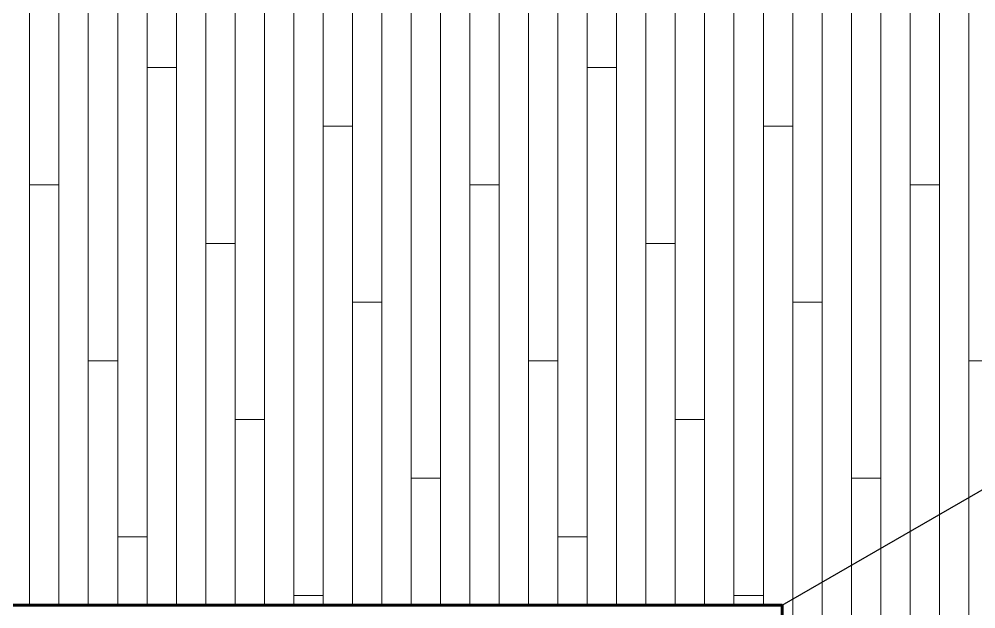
# Model space of a CAD drawing. Header units: millimetres. Extents: x 653176 to 972033, y 753746 to 925850.
# Drawn here: x 734724 to 737984, y 768755 to 770766 of the extents above; entities that cross this region are included whole.
import ezdxf

# ---------------------------------------------------------------- set-up
doc = ezdxf.new("R2010")
doc.units = ezdxf.units.MM
doc.header["$LTSCALE"] = 10
for name, color, linetype, lineweight in [('!обводка помещений', 10, 'Continuous', 20), ('wall', 95, 'Continuous', 60), ('Y-DOOR', 3, 'Continuous', 0)]:
    doc.layers.add(name, color=color, linetype=linetype, lineweight=lineweight)
pattern_1 = [(90, (-40, 2.449293598294707e-15), (-100, 6.123233995736766e-15), []), (180, (-40, 2.449293598294707e-15), (-400, -399.9999999999999), [100, -1400]), (180, (-240, 600), (-400, -399.9999999999999), [100, -1400])]

msp = doc.modelspace()

# ---------------------------------------------------------------- hatches: boundary and pattern name
at = {"layer": 'Y-DOOR', "lineweight": 5}
h = msp.add_hatch(dxfattribs=at)
h.set_pattern_fill('WOODS_BOARD', color=256, scale=100, angle=90, pattern_type=2)
h.set_pattern_definition(pattern_1)
h.paths.add_polyline_path([(739474.4803212954, 772467.5981889014), (739474.4803212954, 772717.5981889014), (737324.4803214531, 772717.5981889014), (737324.4803214531, 770917.5981898068), (737324.4803214531, 770817.5981897904), (735874.8244003635, 770817.5981897712), (735874.8244003635, 770917.5981895502), (735074.8244003635, 770917.5981895502), (735074.8244003635, 770817.5981897542), (734074.8244005651, 770817.5981897542), (734558.1848183324, 769980.3933877165, -0.1637664340057362), (734074.4803214967, 769817.598189755), (734074.4803214967, 768767.5981889024), (737324.4803213459, 768767.598188902), (738122.5851944702, 769228.3842522402, -0.1546673179747322), (738268.6156204938, 768767.5981887431, -0.1546673179215506), (738414.6460464216, 769228.3842521043), (739214.4803291364, 768766.5997136733), (739214.4803291364, 769465.6527765901), (739874.4803212954, 769465.6527765901), (739874.4803212956, 769567.5981897556), (739391.0150842596, 770404.984543998, -0.1636700608138258), (739874.4803212954, 770567.598189754), (739874.4803212954, 770817.5981897541), (739474.4803212954, 770817.5981897541), (739474.4803212954, 770917.5981897543)])
h.paths.add_polyline_path([(738408.1663004174, 769323.4580924608), (739012.332967084, 769323.4580924608), (739062.002806457, 769508.8284566038), (738457.8361397902, 769508.8284566038)], flags=24)
h = msp.add_hatch(dxfattribs=at)
h.set_pattern_fill('WOODS_BOARD', color=256, scale=100, angle=90, pattern_type=2)
h.set_pattern_definition(pattern_1)
h.paths.add_polyline_path([(732098.5337160238, 765323.1347717501), (732089.6738472789, 765281.8866362941), (732024.4361324802, 765151.2780029484), (731686.2345047088, 764474.3058743592), (731621.0363910481, 764343.6560642241), (731593.3789291296, 764311.794450671), (731550.9491178455, 764324.3376970522), (730907.8284579196, 764645.450113467), (730876.1033061623, 764671.1628158031), (730876.1037344952, 764671.1629593762), (730886.067268198, 764710.7283247304), (730911.5142253198, 764761.6746772063), (730911.689594301, 764764.2936516983), (730923.0216071636, 764774.1899574149), (730922.1309024255, 764772.383555216), (730934.5116679105, 764771.5555978641), (730934.3329525433, 764771.1923175673), (730937.8840390196, 764767.1018832229), (730945.8556021588, 764757.9754902822), (731352.7691161118, 765572.6320859641), (731339.06583396, 765573.6310438452), (731334.7500805263, 765573.9357020248), (731326.2784971971, 765583.7660669953), (731327.1932315114, 765596.1355353015), (731329.1793287593, 765597.8552017843), (731354.6255605764, 765648.8003019276), (731380.2755352563, 765680.5346047959), (731419.8933136858, 765670.6243260014), (732063.0139612376, 765349.5119125673), (732098.5341578043, 765323.1349568305)], flags=16)
h.paths.add_polyline_path([(730939.8163261232, 764745.7638094531), (730940.0939506507, 764741.624872893), (730941.3249444956, 764744.4833359946), (730941.6579879454, 764749.4509662663)], flags=0)
h.paths.add_polyline_path([(730930.4339038379, 764763.2665997433), (730912.6467002352, 764727.654454329), (730900.5583101665, 764703.4545558064), (730891.4791449715, 764676.3162077551), (730915.0801451396, 764659.954434863), (731558.2132686953, 764338.8350621719), (731589.4029920681, 764327.5135106882), (731589.4033683566, 764327.5140248436), (731585.4280452001, 764343.2326594691), (731574.9907436207, 764348.5164077883), (731574.6355834809, 764348.0309331963), (730916.9964915881, 764676.39281958), (730907.7788260607, 764681.7444281027), (730917.1940718453, 764677.0433824044), (730916.9964915881, 764676.39281958), (731574.6355834809, 764348.0309331963), (731598.91564187, 764381.2197686557), (731619.0863598511, 764416.4607773948), (731635.1462066391, 764453.7530124299), (731647.0950712732, 764493.0984315661), (730989.4559763994, 764821.4603055759), (730965.1754641624, 764788.2721947738), (730943.7744166522, 764750.8791150522)], flags=0)
h.paths.add_polyline_path([(731357.5624585949, 765578.4892373211), (731357.1134993421, 765578.5699242287), (731355.6089940061, 765575.0762644266)], flags=0)
h.paths.add_polyline_path([(731335.2897482343, 765573.9063173566), (731335.2543237037, 765573.9242250812), (731335.2825798272, 765573.8921514377)], flags=0)
h.paths.add_polyline_path([(731330.5183175589, 765589.9034319223), (731329.8899140905, 765599.2778423198), (731326.8901732905, 765593.2717755962)], flags=0)
h.paths.add_polyline_path([(731390.9004334263, 765648.851779652), (731357.0609242902, 765581.1054759787), (731347.66122232, 765573.0044471767), (731351.0297739251, 765579.6632906934), (731358.9027933934, 765584.7928764988), (731390.8464493442, 765648.7437041476), (731390.7926171452, 765648.9056127134)], flags=0)
h.paths.add_polyline_path([(731662.1744650084, 764498.7090662137), (731617.4138358451, 764512.2953976492), (731580.1202779034, 764528.3484214218), (731544.8801180032, 764548.5110600613), (731511.6931944225, 764572.7852508707), (731840.1770287859, 765230.4235912767), (731879.5235522378, 765218.4809411691), (731916.8163577935, 765202.4274571363), (731952.0567401464, 765182.2644376074), (731989.8107591235, 765154.6510790595)], flags=0)
h.paths.add_polyline_path([(731828.0907612805, 765230.4162861967), (731504.4380506184, 764582.44897744), (731001.5365397654, 764833.5497088984), (731325.1904336292, 765481.5167391684)], flags=0)
h.paths.add_polyline_path([(734958.4319427116, 764416.3518145783), (735312.1708001664, 764416.3518145783, -0.1280666441102951), (735513.7709731348, 764765.5335569741), (735336.9015444075, 765071.8803938357), (735704.9623410158, 765284.3803938357), (735881.8317697432, 764978.0335569741, -0.128066644110345), (736285.03211568, 764978.0335569741), (736461.9015444075, 765284.3803938357), (736829.9623410158, 765071.8803938357), (736653.0929122883, 764765.5335569743, -0.1280666441103475), (736854.6930852567, 764416.3518145783), (737208.4319427116, 764416.3518145783), (737208.4319427116, 763991.3518145783), (736854.6930852567, 763991.3518145783, -0.128066644110295), (736653.0929122884, 763642.1700721824), (736829.9623410158, 763335.8232353209), (736461.9015444075, 763123.3232353209), (736285.0321156799, 763429.6700721824, -0.1280666441103117), (735881.8317697432, 763429.6700721824), (735704.9623410158, 763123.3232353209), (735336.9015444075, 763335.8232353209), (735513.7709731348, 763642.1700721824, -0.128066644110295), (735312.1708001664, 763991.3518145783), (734958.4319427116, 763991.3518145783)], flags=16)
h.paths.add_polyline_path([(730918.6778571507, 764765.3805739695), (730910.8034186041, 764760.2515990242), (730913.8041770636, 764766.2569599149)], flags=0)
h.paths.add_polyline_path([(730617.2389241187, 765189.3606968815), (729121.4795912872, 765189.3606968815), (729121.4795912872, 766046.2157792525), (730617.2389241187, 766046.2157792525)], flags=16)
h.paths.add_polyline_path([(731697.0634391876, 768215.7726949472), (731697.0634391876, 768248.2489919923), (733692.8221547571, 768248.2489919923), (733692.8221547571, 768215.7726949472)], flags=16)
h.paths.add_polyline_path([(730378.1781726351, 764535.9865156189), (730387.045851301, 764496.1224181306), (730387.700578144, 763777.2921734262), (730380.008827553, 763733.7230888486), (730380.0084643314, 763733.7234010904), (730339.1564787596, 763723.1867399679), (730193.1614028983, 763723.0755607589), (729436.4108947931, 763722.5536446914), (729290.3967184906, 763722.3886235725), (729249.5263268539, 763732.8628159256), (729241.7547612588, 763776.4199586646), (729241.1000315438, 764495.2502157687), (729249.896156311, 764535.128236087), (729249.8964763957, 764535.1279172956), (729289.7375356486, 764543.9245153352), (729346.6855519261, 764543.968097324), (729349.1061025844, 764544.9833392564), (729363.0274752806, 764539.2783620781), (729361.0134488445, 764539.2664730417), (729365.8137930206, 764527.8242021496), (729365.4089422533, 764527.8214430325), (729363.3402102584, 764522.8152252939), (729358.7462711463, 764511.6021708118), (730269.3743492435, 764512.2950682222), (730264.135059995, 764524.9965526744), (730262.4760783532, 764528.9923409631), (730267.4757839474, 764540.9675964314), (730278.9467873938, 764545.6852828324), (730281.3734694934, 764544.6787794402), (730338.3200412533, 764544.7224495906)], flags=16)
h.paths.add_polyline_path([(729345.1229873124, 764511.537818041), (729341.5459097027, 764509.4372498009), (729344.6530511271, 764509.6156573681), (729349.2444959651, 764511.5409892233)], flags=0)
h.paths.add_polyline_path([(729356.5762778597, 764527.7612471335), (729316.7691358476, 764527.7302984261), (729289.7180015479, 764527.710397101), (729261.3858204262, 764523.684395551), (729257.3161429394, 764495.2563715911), (729257.9702297171, 763776.4118555082), (729261.8040455786, 763743.4531202774), (729261.8046737721, 763743.4530138739), (729274.0822868227, 763754.0425788542), (729274.1363764924, 763765.7409691224), (729273.5432868653, 763765.8413135222), (729272.8741036084, 764500.8993083831), (729273.5347019678, 764511.537385341), (729273.5443048473, 764501.0137646891), (729272.8741036084, 764500.8993083831), (729273.5432868653, 763765.8413135222), (729314.0890834342, 763758.9813998843), (729354.6310229853, 763756.714750759), (729395.1675735886, 763759.0423112765), (729435.70043639, 763765.965056842), (729435.0312407335, 764501.0230488308), (729394.4858890927, 764507.8836926365), (729351.468810016, 764510.2874716014)], flags=0)
h.paths.add_polyline_path([(730276.7573817392, 764510.6297798557), (730276.6286149238, 764511.0673800099), (730272.8310322145, 764510.849295886)], flags=0)
h.paths.add_polyline_path([(730262.6913179051, 764528.4965823233), (730262.6914786977, 764528.536275624), (730262.6754416869, 764528.4966531378)], flags=0)
h.paths.add_polyline_path([(730274.8616851523, 764539.922709672), (730282.9637009604, 764544.679998928), (730276.2501881635, 764544.6746807708)], flags=0)
h.paths.add_polyline_path([(730354.6001607485, 764512.3059914334), (730278.8725514711, 764512.249131077), (730267.4214059493, 764517.0295422532), (730274.8837306318, 764516.9971813542), (730282.994370828, 764512.2522259604), (730354.4793526878, 764512.3059007243), (730354.6000509964, 764512.4265000924)], flags=0)
h.paths.add_polyline_path([(730175.5504341954, 764496.1810024959), (730176.0619263258, 763934.077884367), (729451.7606039569, 763933.5258416567), (729451.2488313508, 764495.6301425174)], flags=0)
h.paths.add_polyline_path([(729447.4663305066, 763754.9909476659), (729439.5844532602, 763801.0992802755), (729437.250199091, 763841.6339604108), (729439.5100029919, 763882.1715251259), (729446.3655250575, 763922.7129860444), (730181.4774232352, 763923.272778685), (730188.4062204732, 763882.7417095135), (730190.7397263307, 763842.2074962336), (730188.4796813664, 763801.6695621267), (730180.6819559833, 763755.5495122778)], flags=0)
h.paths.add_polyline_path([(729345.0948300093, 764543.9668799537), (729351.8081670346, 764543.970972168), (729353.205559012, 764539.2203821441)], flags=0)
h.paths.add_polyline_path([(728540.8561176877, 765444.1431440029, -0.3377327840687486), (728495.8578361018, 765385.1236691843), (728495.8578361018, 765380.7547499114, -0.3377327840687485), (728540.8561176877, 765321.7352750928), (728540.8561176877, 764974.9537824694), (728540.8561176877, 764362.9144379188, -0.4142135623730951), (728479.6521832326, 764301.7105034637), (728479.6521832326, 764118.0987000986, -0.4142135623730951), (728418.4482487775, 764056.8947656435), (727592.3700372525, 764056.8947656435, -0.4142135623731342), (727531.1661027975, 764118.0987000986), (727531.1661027975, 764195.2289406898, -0.01552398026209646), (727531.5199269274, 764206.622244935), (727439.1852974966, 764206.6222449351, -0.4142135623730951), (727316.7774285865, 764329.0301138452), (727316.7774285865, 764974.9537824694), (727316.7774285865, 765321.7352750928, -0.4142135623730951), (727377.9813630416, 765382.9392095478, -0.414213562373095), (727316.7774285865, 765444.1431440029), (727316.7774285865, 765750.1628162782), (727316.7774285865, 766341.7600467206, -0.4142135623736522), (727377.9813630416, 766402.9639811758, -0.4142135623730951), (727316.7774285865, 766464.1679156309), (727316.7774285865, 767212.1797469277, -0.4142135623730951), (727439.1852974966, 767334.5876158378), (727531.5199269274, 767334.5876158378, -0.01552398026263247), (727531.1661027975, 767345.9809200835), (727531.1661027975, 767423.1111606733, -0.4142135623726534), (727592.3700372525, 767484.3150951283), (728495.8578361018, 767484.3150951283, -0.4142135623730951), (728557.0617705568, 767423.1111606732), (728557.0617705568, 767306.5774285054, -0.05067994019008264), (728557.0617705568, 767294.2019673866), (728557.0617705568, 766772.3720475427), (728557.0617705568, 766466.3523752673, -0.4142135623730951), (728495.8578361018, 766405.1484408122), (728495.8578361018, 766400.7795215392, -0.3377327840687489), (728540.8561176877, 766341.7600467206), (728540.8561176877, 765750.1628162782)], flags=16)
h.paths.add_polyline_path([(732233.0894656662, 766539.636612934), (732896.7799418567, 766539.636612934), (732946.4497812296, 766725.006977077), (732282.7593050392, 766725.006977077)], flags=24)
h.paths.add_polyline_path([(732558.3654345467, 768017.8222682173), (732823.2463869277, 768017.8222682173), (732872.9162263005, 768203.1926323604), (732608.0352739196, 768203.1926323604)], flags=24)
edge = h.paths.add_edge_path()
edge.add_line((731424.4803212954, 768467.358608054), (727474.4803212956, 768467.358608054))
edge.add_line((727474.4803212956, 768467.358608054), (727474.4803212954, 768267.5981889014))
edge.add_line((727474.4803212954, 768267.5981889014), (727224.4803217138, 768267.5981889014))
edge.add_line((727224.4803217138, 768267.5981889014), (727224.4803217138, 767817.5980643269))
edge.add_line((727224.4803217138, 767817.5980643269), (726894.4803212917, 767817.5980643269))
edge.add_line((726894.4803212917, 767817.5980643269), (726894.4803212917, 763637.5980643092))
edge.add_line((726894.4803212917, 763637.5980643092), (727224.4803212954, 763637.5980643093))
edge.add_line((727224.4803212954, 763637.5980643093), (727224.4803212968, 762767.5981888269))
edge.add_line((727224.4803212968, 762767.5981888269), (727474.4803212968, 762767.5981888269))
edge.add_line((727474.4803212968, 762767.5981888269), (727474.4803212968, 762517.5981888269))
edge.add_line((727474.4803212968, 762517.5981888269), (728224.4803120396, 762517.5981888269))
edge.add_line((728224.4803120396, 762517.5981888269), (728224.4803120396, 762187.5981897103))
edge.add_line((728224.4803120396, 762187.5981897103), (732404.4803120305, 762187.5981894868))
edge.add_line((732404.4803120305, 762187.5981894868), (732404.4803120262, 762517.5981888404))
edge.add_line((732404.4803120262, 762517.5981888404), (733574.4803212954, 762517.5981894188))
edge.add_line((733574.4803212954, 762517.5981894188), (733574.4803212954, 762767.5981894188))
edge.add_line((733574.4803212954, 762767.5981894188), (734074.4803212954, 762767.5981894188))
edge.add_line((734074.4803212954, 762767.5981894188), (734074.4803212954, 762517.5981879))
edge.add_line((734074.4803212954, 762517.5981879), (734414.4803213074, 762517.5981879))
edge.add_line((734414.4803213074, 762517.5981879), (734414.4803213074, 762187.5981893697))
edge.add_line((734414.4803213074, 762187.5981893697), (738594.4803213226, 762187.5981891461))
edge.add_line((738594.4803213226, 762187.5981891461), (738594.4803213429, 762517.5981888404))
edge.add_line((738594.4803213429, 762517.5981888404), (739240.8830130511, 762517.5981890361))
edge.add_line((739240.8830130511, 762517.5981890361), (739240.8830130511, 762736.1942766819))
edge.add_line((739240.8830130511, 762736.1942766819), (739234.143564651, 762737.9166390819))
edge.add_line((739234.143564651, 762737.9166390819), (739218.9746127962, 762755.0516783402))
edge.add_line((739218.9746127962, 762755.0516783402), (739222.5208962511, 762761.6185242818))
edge.add_line((739222.5208962511, 762761.6185242818), (739213.664680251, 762786.1750242818))
edge.add_line((739213.664680251, 762786.1750242818), (739210.5544098511, 762815.1408294819))
edge.add_line((739210.5544098511, 762815.1408294819), (739214.9861665604, 762856.4139298475))
edge.add_line((739214.9861665604, 762856.4139298475), (739207.2132367183, 762835.4585304428))
edge.add_line((739207.2132367183, 762835.4585304428), (739208.6148378511, 762847.9816206819))
edge.add_line((739208.6148378511, 762847.9816206819), (739218.9750402512, 762875.2317486819))
edge.add_line((739218.9750402512, 762875.2317486819), (739240.8830130511, 762899.9773991432))
edge.add_line((739240.8830130511, 762899.9773991432), (739240.8830130511, 763160.8241773995))
edge.add_line((739240.8830130511, 763160.8241773995), (739230.9667193409, 763159.4546044439))
edge.add_line((739230.9667193409, 763159.4546044439), (739230.965441157, 763159.4802910937))
edge.add_line((739230.965441157, 763159.4802910937), (739216.1628272051, 763157.7578094937))
edge.add_line((739216.1628272051, 763157.7578094937), (739202.8844689555, 763156.4416920799))
edge.add_line((739202.8844689555, 763156.4416920799), (739200.2974005332, 763176.2178807942))
edge.add_line((739200.2974005332, 763176.2178807942), (739206.96713611, 763179.880806638))
edge.add_line((739206.96713611, 763179.880806638), (739230.9723738021, 763177.3704689532))
edge.add_line((739230.9723738021, 763177.3704689532), (739230.9666661043, 763177.2557386378))
edge.add_line((739230.9666661043, 763177.2557386378), (739240.8830130511, 763175.8861705994))
edge.add_line((739240.8830130511, 763175.8861705994), (739240.8830130511, 763656.139144999))
edge.add_line((739240.8830130511, 763656.139144999), (739240.6973610511, 763656.139144999))
edge.add_line((739240.6973610511, 763656.139144999), (739240.6973610511, 763850.8460917987))
edge.add_line((739240.6973610511, 763850.8460917987), (739228.659346251, 763850.8460917987))
edge.add_line((739228.659346251, 763850.8460917987), (739228.659346251, 763882.4202805987))
edge.add_line((739228.659346251, 763882.4202805987), (739230.0997956302, 763956.0933337986))
edge.add_line((739230.0997956302, 763956.0933337986), (739228.659346251, 763956.0933337986))
edge.add_line((739228.659346251, 763956.0933337986), (739228.659346251, 764000.4134810175))
edge.add_line((739228.659346251, 764000.4134810175), (739230.3384546511, 763999.9841989985))
edge.add_line((739230.3384546511, 763999.9841989985), (739215.1739694511, 764017.1239069985))
edge.add_line((739215.1739694511, 764017.1239069985), (739204.817125851, 764044.3812385985))
edge.add_line((739204.817125851, 764044.3812385985), (739201.1403954511, 764077.2305401985))
edge.add_line((739201.1403954511, 764077.2305401985), (739204.817125851, 764110.0798957983))
edge.add_line((739204.817125851, 764110.0798957983), (739215.1739694511, 764137.3372273984))
edge.add_line((739215.1739694511, 764137.3372273984), (739230.3384546511, 764154.4758985983))
edge.add_line((739230.3384546511, 764154.4758985983), (739240.6973610511, 764157.1252357983))
edge.add_line((739240.6973610511, 764157.1252357983), (739240.6973610511, 764166.5867809984))
edge.add_line((739240.6973610511, 764166.5867809984), (739228.659346251, 764166.5867809984))
edge.add_line((739228.659346251, 764166.5867809984), (739228.659346251, 764198.1609805983))
edge.add_line((739228.659346251, 764198.1609805983), (739231.6160577086, 764271.8340877983))
edge.add_line((739231.6160577086, 764271.8340877983), (739228.659346251, 764271.8340877983))
edge.add_line((739228.659346251, 764271.8340877983), (739228.659346251, 764303.4082873983))
edge.add_line((739228.659346251, 764303.4082873983), (739241.0856534512, 764504.3955295378))
edge.add_line((739241.0856534512, 764504.3955295378), (739241.0856534512, 764680.9283461978))
edge.add_line((739241.0856534512, 764680.9283461978), (739230.7264986511, 764683.5778129979))
edge.add_line((739230.7264986511, 764683.5778129979), (739215.5622726511, 764700.7164841978))
edge.add_line((739215.5622726511, 764700.7164841978), (739205.2051698511, 764727.9738157978))
edge.add_line((739205.2051698511, 764727.9738157978), (739201.5284394511, 764760.8231065976))
edge.add_line((739201.5284394511, 764760.8231065976), (739205.2051698511, 764793.6724081978))
edge.add_line((739205.2051698511, 764793.6724081978), (739215.5622726511, 764820.9297397977))
edge.add_line((739215.5622726511, 764820.9297397977), (739230.7264986511, 764838.0684109976))
edge.add_line((739230.7264986511, 764838.0684109976), (739241.0856534512, 764840.7177481976))
edge.add_line((739241.0856534512, 764840.7177481976), (739241.0856534512, 765207.1530325973))
edge.add_line((739241.0856534512, 765207.1530325973), (739230.7264986511, 765209.8013437972))
edge.add_line((739230.7264986511, 765209.8013437972), (739215.5622726511, 765226.9410409972))
edge.add_line((739215.5622726511, 765226.9410409972), (739205.2051698511, 765254.1973465972))
edge.add_line((739205.2051698511, 765254.1973465972), (739201.5284394511, 765287.0479333971))
edge.add_line((739201.5284394511, 765287.0479333971), (739205.2051698511, 765319.8972241972))
edge.add_line((739205.2051698511, 765319.8972241972), (739215.5622726511, 765347.1545557971))
edge.add_line((739215.5622726511, 765347.1545557971), (739230.7264986511, 765364.2932269971))
edge.add_line((739230.7264986511, 765364.2932269971), (739241.0856534512, 765366.9425641971))
edge.add_line((739241.0856534512, 765366.9425641971), (739241.0856534512, 765499.0307512535))
edge.add_line((739241.0856534512, 765499.0307512535), (739227.2638875975, 765519.7172473969))
edge.add_line((739227.2638875975, 765519.7172473969), (739204.7453474028, 765519.7172473969))
edge.add_line((739204.7453474028, 765519.7172473969), (739205.4538522994, 765530.2409401969))
edge.add_line((739205.4538522994, 765530.2409401969), (739231.2679788042, 765530.2409401969))
edge.add_line((739231.2679788042, 765530.2409401969), (739233.0573114511, 765539.2382365968))
edge.add_line((739233.0573114511, 765539.2382365968), (739241.8259502511, 765552.362199866))
edge.add_line((739241.8259502511, 765552.362199866), (739241.8259502511, 765680.7036025968))
edge.add_line((739241.8259502511, 765680.7036025968), (739231.4667846512, 765683.3498509967))
edge.add_line((739231.4667846512, 765683.3498509967), (739216.3025586511, 765700.4800225968))
edge.add_line((739216.3025586511, 765700.4800225968), (739205.9454558511, 765727.7216509967))
edge.add_line((739205.9454558511, 765727.7216509967), (739202.2689846511, 765760.5518905966))
edge.add_line((739202.2689846511, 765760.5518905966), (739205.9454558511, 765793.3821301967))
edge.add_line((739205.9454558511, 765793.3821301967), (739216.3025586511, 765820.6237585966))
edge.add_line((739216.3025586511, 765820.6237585966), (739231.4667846512, 765837.7529041966))
edge.add_line((739231.4667846512, 765837.7529041966), (739241.8259502511, 765840.4001785966))
edge.add_line((739241.8259502511, 765840.4001785966), (739241.8259502511, 766097.6040345994))
edge.add_line((739241.8259502511, 766097.6040345994), (739231.4667846512, 766100.2502829994))
edge.add_line((739231.4667846512, 766100.2502829994), (739216.3025586511, 766117.3804545994))
edge.add_line((739216.3025586511, 766117.3804545994), (739205.9454558511, 766144.6220829993))
edge.add_line((739205.9454558511, 766144.6220829993), (739202.2689846511, 766177.4523225992))
edge.add_line((739202.2689846511, 766177.4523225992), (739205.9454558511, 766210.2825621993))
edge.add_line((739205.9454558511, 766210.2825621993), (739216.3025586511, 766237.5241905992))
edge.add_line((739216.3025586511, 766237.5241905992), (739231.4667846512, 766254.6533361992))
edge.add_line((739231.4667846512, 766254.6533361992), (739241.8259502511, 766257.3006105992))
edge.add_line((739241.8259502511, 766257.3006105992), (739241.8259502511, 766397.5981900154))
edge.add_line((739241.8259502511, 766397.5981900154), (739214.4803291364, 766397.5981900154))
edge.add_line((739214.4803291364, 766397.5981900154), (739214.4803291364, 768766.5997137115))
edge.add_line((739214.4803291364, 768766.5997137115), (738414.6460464408, 769228.3842521315))
edge.add_arc((739068.6156204938, 768767.598188743), 800.0000000000113, 144.8315281039257, 179.9999999999916)
edge.add_arc((737468.6156204938, 768767.5981887432), 799.9999999999964, 359.9999999999917, 395.1684719055817)
edge.add_line((738122.5851944702, 769228.3842522402), (737324.4803213445, 768767.5981889012))
edge.add_line((737324.4803213445, 768767.5981889012), (737324.4803213445, 768667.5981889012))
edge.add_line((737324.4803213445, 768667.5981889012), (737074.4803212953, 768667.5981889012))
edge.add_line((737074.4803212953, 768667.5981889012), (737074.4803212953, 768067.5981889012))
edge.add_line((737074.4803212953, 768067.5981889012), (734074.4803212953, 768067.598188901))
edge.add_line((734074.4803212953, 768067.598188901), (734074.4803212953, 766306.3895310898))
edge.add_line((734074.4803212953, 766306.3895310898), (731276.6421689462, 766306.3895310898))
edge.add_line((731276.6421689462, 766306.3895310898), (731276.6421689462, 768256.3895310898))
edge.add_line((731276.6421689462, 768256.3895310898), (734074.4803212953, 768256.3895310898))
edge.add_line((734074.4803212953, 768256.3895310898), (734074.4803212953, 768267.5981889033))
edge.add_line((734074.4803212953, 768267.5981889033), (731424.4803212956, 768267.5981889033))
edge.add_line((731424.4803212956, 768267.5981889033), (731424.4803212954, 768467.358608054))

# ---------------------------------------------------------------- linework, layer by layer
at = {"layer": '!обводка помещений', "color": 7, "lineweight": 30}
msp.add_line((737324.4803213445, 768767.5981889012), (738122.5851944702, 769228.3842522402), dxfattribs=at)
at = {"layer": 'wall'}
for p, q in [((734074.4803214967, 768767.5981889024), (737324.4803215457, 768767.598188902)), ((737324.4803213445, 768767.5981889012), (737324.4803213445, 768667.5981889012))]:
    msp.add_line(p, q, dxfattribs=at)

doc.saveas('drawing.dxf')
